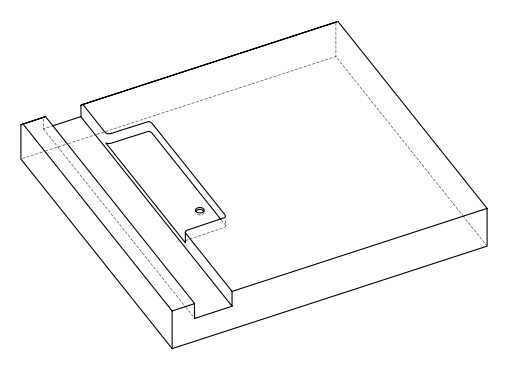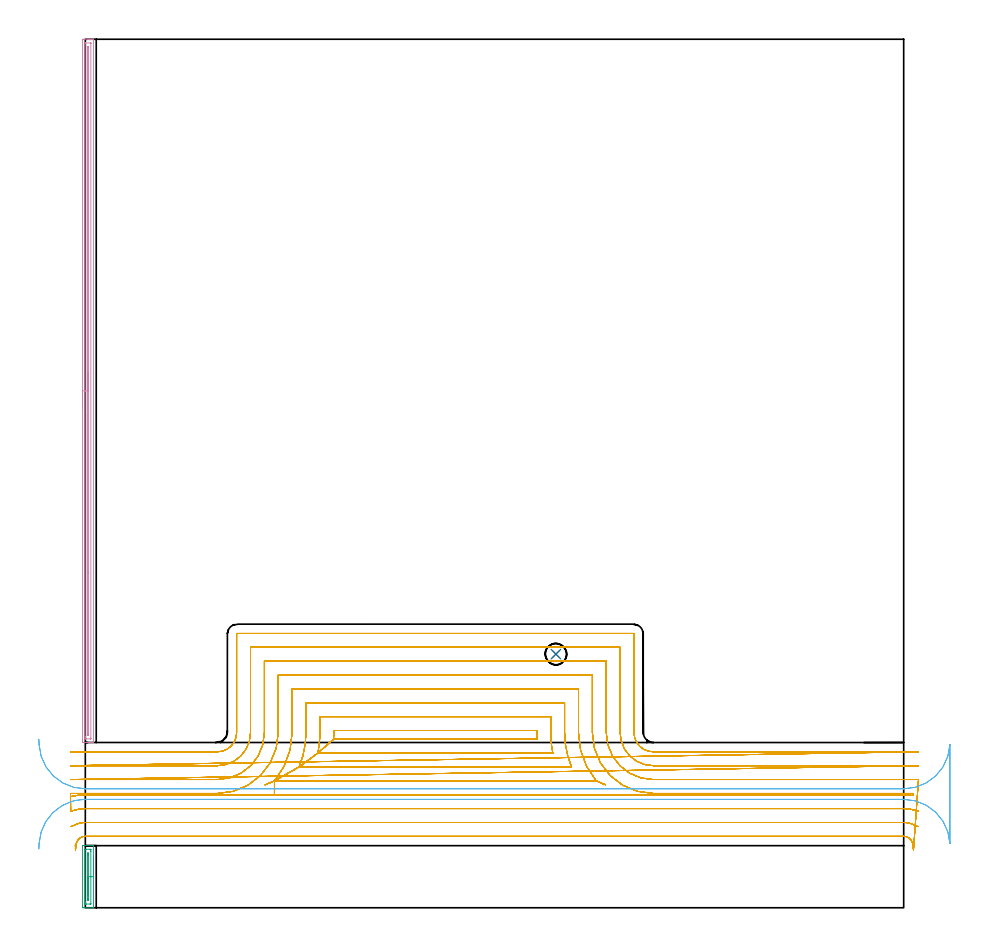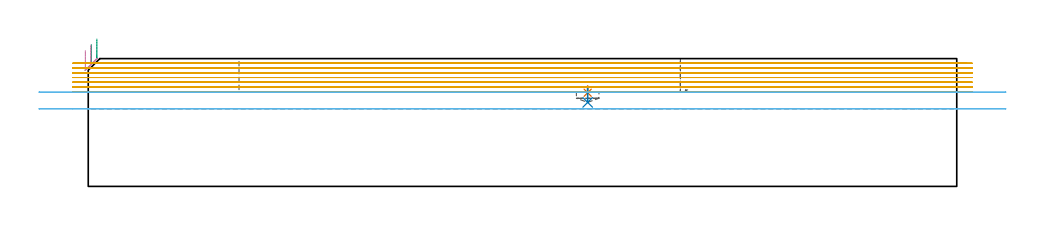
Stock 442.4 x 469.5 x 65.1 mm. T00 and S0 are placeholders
(PLAN: 6 operations, 4 tool changes, 107.8 min)
(1 SPOT_DRILL | STEP1POCKET | NXT0321_9005460120000 | 0.03 min | 1803 mm3)
(2 DRILL_BLIND_HOLE_INTO_CENTER | STEP1POCKET | NXT0301_086 | 0.03 min | 500 mm3)
(3 AREA_MILL | FG_CHAMFER_SURFACE | UGT0205_001 | 0.96 min | 652 mm3)
(4 AREA_MILL_1 | FG_CHAMFER_SURFACE_1 | UGT0205_001 | 9.27 min | 6683 mm3)
(5 MILL_OPEN_POCKET | POCKET_OPEN | NXT0201_013 | Follow Part, ap 2.5, ae 75% | 92.9 min | 657594 mm3)
(6 MILL_RECTANGULAR_SLOT | SLOT_RECTANGULAR | UGT0201_020 | Follow Part, ap 12.5, ae 75% | 4.63 min | 214492 mm3)
(TOOL NXT0321_9005460120000 | NC Spot Drill, 142deg, 12mm, Carbide, Uncoated | D12 PA142 FL30 Z2)
(TOOL NXT0301_086 | Carbide Drill 11.5mm [860.1-1150-035A1-MM 2214] | D11.5 PA140 FL55 Z2)
(TOOL UGT0205_001 | Chamfer Mill 20 x 3 x 45 deg. | D20 FL50 Z2)
(TOOL NXT0201_013 | ENDMILL 10mm | D10 FL30 Z4)
(TOOL UGT0201_020 | End mill 50 mm | D50 FL50 Z4)
(OP 1 SPOT_DRILL)
G17 G21 G94 G90
T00 M6
G54
G17 G0 G90 X254.4 Y137.1 S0 M3
G43 Z75.1 H0
G94 G81 G98 Z47.705 F250. R51.2
G80
M5
M2
(OP 2 DRILL_BLIND_HOLE_INTO_CENTER)
G17 G21 G94 G90
T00 M6
G54
G17 G0 G90 X254.4 Y137.1 S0 M3
G43 Z75.1 H1
G94 G81 G98 Z42.8 F250. R50.2
G80
M5
M2
(OP 3 AREA_MILL)
G17 G21 G94 G90
T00 M6
G54
G17 G0 G90 X4.4 Y26.8 S1061 M3
G43 Z75.1 H0
G94 G1 Y26.762 Z74.228 F250.
Y26.648 Z73.363
Y26.459 Z72.512
Y26.197 Z71.68
Y25.863 Z70.874
Y25.46 Z70.1
Y24.992 Z69.364
Y24.46 Z68.672
Y23.871 Z68.029
Y23.228 Z67.44
Y22.536 Z66.908
Y21.8 Z66.44
Y21.026 Z66.037
Y20.22 Z65.703
Y19.388 Z65.441
Y18.536 Z65.252
Y17.672 Z65.138
Y16.8 Z65.1
Y0.028
X4.395 Y0.01 Z65.093
X4.358 Y0. Z65.057
X-0.351 Z60.348
X-1.067 Z59.627
X-1.169 Y0.002 Z59.525
X-1.49 Y0.01 Z59.204
X-1.494 Y0.14 Z59.202
X-1.499 Y0.469 Z59.201
X-1.5 Y0.804 Z59.2
Y32.583
X-1.499 Y33.131 Z59.201
X-1.494 Y33.46 Z59.202
X-1.49 Y33.59 Z59.204
X-1.169 Y33.6 Z59.525
X-0.351 Z60.348
X4.069 Z64.767
X4.361 Y33.598 Z65.059
X4.395 Y33.59 Z65.093
X4.4 Y33.572 Z65.1
Y16.8
X2.986 Z63.686
X2.985 Y2.235 Z63.685
X2.983 Y2.067 Z63.683
X2.981 Y2.027 Z63.681
X2.98 Y2.014 Z63.68
X2.942 Y2.01 Z63.642
X2.787 Y2.005 Z63.487
X2.555 Y2. Z63.255
X0.577 Z61.277
X-0.066 Y2.003 Z60.634
X-0.074 Y2.01 Z60.626
X-0.079 Y2.015 Z60.621
X-0.082 Y2.235 Z60.618
X-0.085 Y2.905 Z60.615
X-0.086 Y3.118 Z60.614
X-0.085 Y31.365 Z60.615
X-0.084 Y31.533 Z60.617
X-0.082 Y31.573 Z60.618
X-0.08 Y31.586 Z60.62
X-0.042 Y31.59 Z60.658
X0.113 Y31.595 Z60.813
X0.345 Y31.6 Z61.045
X2.323 Z63.023
X2.966 Y31.597 Z63.666
X2.974 Y31.59 Z63.674
X2.979 Y31.585 Z63.679
X2.982 Y31.365 Z63.682
X2.985 Y30.695 Z63.685
X2.986 Y30.482 Z63.686
Y16.8
X1.572 Z62.272
X1.571 Y4.761 Z62.271
X1.564 Y4. Z62.264
X1.45 Z62.15
X1.335 Z62.035
X1.333 Y4.119 Z62.033
X1.329 Y4.883 Z62.029
X1.328 Y5.006 Z62.028
X1.329 Y28.839 Z62.029
X1.335 Y29.6 Z62.035
X1.45 Z62.15
X1.564 Z62.264
X1.567 Y29.481 Z62.267
X1.571 Y28.717 Z62.271
Y28.594
X1.572 Y16.8 Z62.272
Y15.928 Z62.31
Y15.064 Z62.423
Y14.212 Z62.612
Y13.38 Z62.875
Y12.574 Z63.208
Y11.8 Z63.611
Y11.064 Z64.08
Y10.372 Z64.611
Y9.729 Z65.2
Y9.14 Z65.844
Y8.608 Z66.536
Y8.14 Z67.272
Y7.737 Z68.045
Y7.403 Z68.851
Y7.141 Z69.683
Y6.952 Z70.535
Y6.838 Z71.4
Y6.8 Z72.272
G0 Z75.1
M5
M2
(OP 4 AREA_MILL_1)
G17 G21 G94 G90
T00 M6
G54
G17 G0 G90 X-1.5 Y269.4 S1061 M3
G43 Z75.1 H0
Z69.2
G94 G1 Y269.438 Z68.328 F250.
Y269.552 Z67.463
Y269.741 Z66.612
Y270.003 Z65.78
Y270.337 Z64.974
Y270.74 Z64.2
Y271.209 Z63.464
Y271.74 Z62.772
Y272.329 Z62.129
Y272.972 Z61.54
Y273.664 Z61.008
Y274.4 Z60.54
Y275.174 Z60.137
Y275.98 Z59.803
Y276.812 Z59.541
Y277.664 Z59.352
Y278.528 Z59.238
Y279.4 Z59.2
Y468.876
X-1.498 Y469.213
X-1.493 Y469.49 Z59.204
X-1.169 Y469.5 Z59.528
X1.45 Z62.144
X1.978 Z62.674
X2.323 Z63.019
X2.851 Z63.547
X3.196 Z63.89
X3.886 Z64.586
X4.138 Z64.837
X4.27 Y469.498 Z64.963
X4.397 Y469.49 Z65.088
X4.4 Y469.323 Z65.1
Y89.477
X4.397 Y89.31 Z65.088
X4.27 Y89.302 Z64.962
X4.138 Y89.3 Z64.837
X3.887 Z64.586
X3.196 Z63.89
X1.977 Z62.674
X1.45 Z62.144
X0.841 Z61.536
X-1.068 Z59.629
X-1.169 Y89.302 Z59.528
X-1.493 Y89.31 Z59.204
X-1.498 Y89.587 Z59.2
X-1.5 Y89.924
Y90.263
Y279.4
X-0.086 Z60.614
X-0.085 Y467.089 Z60.615
X-0.083 Y467.428 Z60.617
X-0.082 Y467.469 Z60.618
X-0.08 Y467.484 Z60.62
X-0.064 Y467.49 Z60.636
X0.042 Y467.495 Z60.742
X0.176 Y467.499 Z60.876
X2.795 Z63.495
X2.942 Y467.496 Z63.642
X2.972 Y467.492 Z63.672
X2.979 Y467.488 Z63.679
X2.982 Y467.478 Z63.682
X2.984 Y467.444 Z63.684
X2.986 Y467.304 Z63.686
Y467.089
X2.985 Y91.711 Z63.685
X2.983 Y91.372 Z63.683
X2.981 Y91.331 Z63.681
X2.98 Y91.316 Z63.68
X2.964 Y91.31 Z63.664
X2.858 Y91.305 Z63.558
X2.724 Y91.301 Z63.424
X0.577 Y91.3 Z61.277
X0.104 Y91.302 Z60.804
X-0.041 Y91.307 Z60.659
X-0.069 Y91.309 Z60.631
X-0.079 Y91.358 Z60.621
X-0.082 Y91.493 Z60.618
X-0.084 Y91.711 Z60.616
X-0.086 Y92.39 Z60.614
Y92.605
Y279.4
X1.328 Z62.028
X1.329 Y465.301 Z62.029
X1.33 Y465.424 Z62.03
X1.333 Y465.466 Z62.033
X1.335 Y465.49 Z62.035
X1.354 Y465.492 Z62.054
X1.45 Y465.495 Z62.15
X1.514 Y465.494 Z62.214
X1.56 Y465.49 Z62.26
X1.565 Y465.425 Z62.265
X1.569 Y465.301 Z62.269
X1.571 Y465.178 Z62.271
X1.572 Y181.115 Z62.272
X1.571 Y93.499 Z62.271
X1.57 Y93.376 Z62.27
X1.567 Y93.334 Z62.267
X1.565 Y93.31 Z62.265
X1.546 Y93.308 Z62.246
X1.45 Y93.305 Z62.15
X1.386 Y93.306 Z62.086
X1.34 Y93.31 Z62.04
X1.335 Y93.375 Z62.035
X1.331 Y93.499 Z62.031
X1.329 Y93.622 Z62.029
X1.328 Y279.4 Z62.028
Y280.272 Z62.066
Y281.137 Z62.18
Y281.988 Z62.369
Y282.82 Z62.631
Y283.626 Z62.965
Y284.4 Z63.368
Y285.136 Z63.837
Y285.828 Z64.368
Y286.471 Z64.957
Y287.06 Z65.601
Y287.592 Z66.293
Y288.06 Z67.028
Y288.463 Z67.802
Y288.797 Z68.608
Y289.059 Z69.44
Y289.248 Z70.292
Y289.362 Z71.157
Y289.4 Z72.028
G0 Z75.1
M5
M2
(OP 5 MILL_OPEN_POCKET)
G17 G21 G94 G90
T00 M6
G54
G17 G0 G90 X-7.95 Y60.096 S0 M3
G43 Z75.1 H0
Z62.686
G94 G1 X-5. Y60.642 F250.
G2 X0. Y61.1 R27.5 F500.
G1 X102.237
Y68.6
X115.541 Y76.1
X125.677 Y83.6
X134.197 Y91.1
X244.203
G2 X244.1 Y94.694 R62.9
G1 Y95.8
X134.3
Y94.7
G2 X134.197 Y91.1 R62.9
G1 X125.677 Y83.6
X252.723
G2 X251.6 Y94.695 R55.4
G1 Y103.3
X126.8
Y94.7
G2 X125.677 Y83.6 R55.4
G1 X115.541 Y76.1
X262.859
G2 X259.1 Y94.696 R47.9
G1 Y110.8
X119.3
Y94.7
G2 X115.541 Y76.1 R47.9
G1 X102.237 Y68.6
X276.163
X281.203 Y66.449
X276.163 Y68.6
G2 X266.6 Y94.696 R40.4
G1 Y118.3
X111.8
Y94.7
G2 X102.237 Y68.6 R40.4
G1 X97.197 Y66.449
X102.237 Y68.6
Y61.1
X442.4
G2 X447.4 Y60.642 R27.5
G1 Y61.8
X307.
G2 X274.1 Y94.697 R32.9
G1 Y125.8
X104.3
Y94.7
G2 X71.4 Y61.8 R32.9
G1 X-5.
X-8. F250.
X-7.905 Y52.215
X-5. Y52.965
G2 X0. Y53.6 R20. F500.
G1 X442.4
G2 X447.4 Y52.965 R20.
G1 X450.305 Y52.215 F250.
G0 Z75.1
X-7.75 Y43.856
Z62.686
G1 X-5. Y45.056
G2 X0. Y46.1 R12.5 F500.
G1 X442.4
G2 X447.4 Y45.056 R12.5
G1 X450.15 Y43.856 F250.
G0 Z75.1
X-5.826 Y33.367
Z62.686
G1 X-4.387 Y35.999
G2 X0. Y38.6 R5. F500.
G1 X442.4
G2 X447.37 Y34.147 R5.
G1 X447.698 Y31.165 F250.
X450.4 Y69.3
X447.4
X307. F500.
G2 X281.6 Y94.698 R25.4
G1 Y133.3
X96.8
Y94.7
G2 X71.4 Y69.3 R25.4
G1 X-5.
X-8. F250.
X450.4 Y76.8 F500.
X447.4 F250.
X307. F500.
G2 X289.1 Y94.7 R17.9
G1 Y140.8
X89.3
Y94.7
G2 X71.4 Y76.8 R17.9
G1 X-5.
X-8. F250.
X450.4 Y84.3 F500.
X447.4 F250.
X307. F500.
G2 X296.6 Y94.7 R10.4
G1 Y147.9
G3 X296.2 Y148.3 R0.4
G1 X82.2
G3 X81.8 Y147.9 R0.4
G1 Y94.7
G2 X71.4 Y84.3 R10.4
G1 X-5.
X-8. F250.
G0 X-7.95 Y60.096 Z60.271
G1 X-5. Y60.642
G2 X0. Y61.1 R27.5 F500.
G1 X102.237
Y68.6
X115.541 Y76.1
X125.677 Y83.6
X134.197 Y91.1
X244.203
G2 X244.1 Y94.7 R62.9
G1 Y95.8
X134.3
Y94.7
G2 X134.197 Y91.1 R62.9
G1 X125.677 Y83.6
X252.723
G2 X251.6 Y94.7 R55.4
G1 Y103.3
X126.8
Y94.7
G2 X125.677 Y83.6 R55.4
G1 X115.541 Y76.1
X262.859
G2 X259.1 Y94.7 R47.9
G1 Y110.8
X119.3
Y94.7
G2 X115.541 Y76.1 R47.9
G1 X102.237 Y68.6
X276.163
X281.203 Y66.449
X276.163 Y68.6
G2 X266.6 Y94.7 R40.4
G1 Y118.3
X111.8
Y94.7
G2 X102.237 Y68.6 R40.4
G1 X97.197 Y66.449
X102.237 Y68.6
Y61.1
X442.4
G2 X447.4 Y60.642 R27.5
G1 Y61.8
X307.
G2 X274.1 Y94.7 R32.9
G1 Y125.8
X104.3
Y94.7
G2 X71.4 Y61.8 R32.9
G1 X-5.
X-8. F250.
X-7.905 Y52.215
X-5. Y52.965
G2 X0. Y53.6 R20. F500.
G1 X442.4
G2 X447.4 Y52.965 R20.
G1 X450.305 Y52.215 F250.
G0 Z75.1
X-7.75 Y43.856
Z60.271
G1 X-5. Y45.056
G2 X0. Y46.1 R12.5 F500.
G1 X442.4
G2 X447.4 Y45.056 R12.5
G1 X450.15 Y43.856 F250.
G0 Z75.1
X-5.551 Y31.813
Z60.271
G1 X-4.869 Y34.735
G2 X0. Y38.6 R5. F500.
G1 X442.4
G2 X447.37 Y34.147 R5.
G1 X447.698 Y31.165 F250.
X450.4 Y69.3
X447.4
X307. F500.
G2 X281.6 Y94.7 R25.4
G1 Y133.3
X96.8
Y94.7
G2 X71.4 Y69.3 R25.4
G1 X-5.
X-8. F250.
X450.4 Y76.8 F500.
X447.4 F250.
X307. F500.
G2 X289.1 Y94.7 R17.9
G1 Y140.8
X89.3
Y94.7
G2 X71.4 Y76.8 R17.9
G1 X-5.
X-8. F250.
X450.4 Y84.3 F500.
X447.4 F250.
X307. F500.
G2 X296.6 Y94.7 R10.4
G1 Y147.9
G3 X296.2 Y148.3 R0.4
G1 X82.2
G3 X81.8 Y147.9 R0.4
G1 Y94.7
G2 X71.4 Y84.3 R10.4
G1 X-5.
X-8. F250.
G0 X-7.95 Y60.096 Z57.857
G1 X-5. Y60.642
G2 X0. Y61.1 R27.5 F500.
G1 X102.237
Y68.6
X115.541 Y76.1
X125.677 Y83.6
X134.197 Y91.1
X244.203
G2 X244.1 Y94.7 R62.9
G1 Y95.8
X134.3
Y94.7
G2 X134.197 Y91.1 R62.9
G1 X125.677 Y83.6
X252.723
G2 X251.6 Y94.7 R55.4
G1 Y103.3
X126.8
Y94.7
G2 X125.677 Y83.6 R55.4
G1 X115.541 Y76.1
X262.859
G2 X259.1 Y94.7 R47.9
G1 Y110.8
X119.3
Y94.7
G2 X115.541 Y76.1 R47.9
G1 X102.237 Y68.6
X276.163
X281.203 Y66.449
X276.163 Y68.6
G2 X266.6 Y94.7 R40.4
G1 Y118.3
X111.8
Y94.7
G2 X102.237 Y68.6 R40.4
G1 X97.197 Y66.449
X102.237 Y68.6
Y61.1
X442.4
G2 X447.4 Y60.642 R27.5
G1 Y61.8
X307.
G2 X274.1 Y94.7 R32.9
G1 Y125.8
X104.3
Y94.7
G2 X71.4 Y61.8 R32.9
G1 X-5.
X-8. F250.
X-7.905 Y52.215
X-5. Y52.965
G2 X0. Y53.6 R20. F500.
G1 X442.4
G2 X447.4 Y52.965 R20.
G1 X450.305 Y52.215 F250.
G0 Z75.1
X-7.75 Y43.856
Z57.857
G1 X-5. Y45.056
G2 X0. Y46.1 R12.5 F500.
G1 X442.4
G2 X447.4 Y45.056 R12.5
G1 X450.15 Y43.856 F250.
G0 Z75.1
X-5.298 Y31.165
Z57.857
G1 X-4.97 Y34.147
G2 X0. Y38.6 R5. F500.
G1 X442.4
G2 X447.37 Y34.147 R5.
G1 X447.698 Y31.165 F250.
X450.4 Y69.3
X447.4
X307. F500.
G2 X281.6 Y94.7 R25.4
G1 Y133.3
X96.8
Y94.7
G2 X71.4 Y69.3 R25.4
G1 X-5.
X-8. F250.
X450.4 Y76.8 F500.
X447.4 F250.
X307. F500.
G2 X289.1 Y94.7 R17.9
G1 Y140.8
X89.3
Y94.7
G2 X71.4 Y76.8 R17.9
G1 X-5.
X-8. F250.
X450.4 Y84.3 F500.
X447.4 F250.
X307. F500.
G2 X296.6 Y94.7 R10.4
G1 Y147.9
G3 X296.2 Y148.3 R0.4
G1 X82.2
G3 X81.8 Y147.9 R0.4
G1 Y94.7
G2 X71.4 Y84.3 R10.4
G1 X-5.
X-8. F250.
G0 X-7.95 Y60.096 Z55.443
G1 X-5. Y60.642
G2 X0. Y61.1 R27.5 F500.
G1 X102.237
Y68.6
X115.541 Y76.1
X125.677 Y83.6
X134.197 Y91.1
X244.203
G2 X244.1 Y94.7 R62.9
G1 Y95.8
X134.3
Y94.7
G2 X134.197 Y91.1 R62.9
G1 X125.677 Y83.6
X252.723
G2 X251.6 Y94.7 R55.4
G1 Y103.3
X126.8
Y94.7
G2 X125.677 Y83.6 R55.4
G1 X115.541 Y76.1
X262.859
G2 X259.1 Y94.7 R47.9
G1 Y110.8
X119.3
Y94.7
G2 X115.541 Y76.1 R47.9
G1 X102.237 Y68.6
X276.163
X281.203 Y66.449
X276.163 Y68.6
G2 X266.6 Y94.7 R40.4
G1 Y118.3
X111.8
Y94.7
G2 X102.237 Y68.6 R40.4
G1 X97.197 Y66.449
X102.237 Y68.6
Y61.1
X442.4
G2 X447.4 Y60.642 R27.5
G1 Y61.8
X307.
G2 X274.1 Y94.7 R32.9
G1 Y125.8
X104.3
Y94.7
G2 X71.4 Y61.8 R32.9
G1 X-5.
X-8. F250.
X-7.905 Y52.215
X-5. Y52.965
G2 X0. Y53.6 R20. F500.
G1 X442.4
G2 X447.4 Y52.965 R20.
G1 X450.305 Y52.215 F250.
G0 Z75.1
X-7.75 Y43.856
Z55.443
G1 X-5. Y45.056
G2 X0. Y46.1 R12.5 F500.
G1 X442.4
G2 X447.4 Y45.056 R12.5
G1 X450.15 Y43.856 F250.
G0 Z75.1
X-5.298 Y31.165
Z55.443
G1 X-4.97 Y34.147
G2 X0. Y38.6 R5. F500.
G1 X442.4
G2 X447.37 Y34.147 R5.
G1 X447.698 Y31.165 F250.
X450.4 Y69.3
X447.4
X307. F500.
G2 X281.6 Y94.7 R25.4
G1 Y133.3
X96.8
Y94.7
G2 X71.4 Y69.3 R25.4
G1 X-5.
X-8. F250.
X450.4 Y76.8 F500.
X447.4 F250.
X307. F500.
G2 X289.1 Y94.7 R17.9
G1 Y140.8
X89.3
Y94.7
G2 X71.4 Y76.8 R17.9
G1 X-5.
X-8. F250.
X450.4 Y84.3 F500.
X447.4 F250.
X307. F500.
G2 X296.6 Y94.7 R10.4
G1 Y147.9
G3 X296.2 Y148.3 R0.4
G1 X82.2
G3 X81.8 Y147.9 R0.4
G1 Y94.7
G2 X71.4 Y84.3 R10.4
G1 X-5.
X-8. F250.
G0 X-7.95 Y60.096 Z53.029
G1 X-5. Y60.642
G2 X0. Y61.1 R27.5 F500.
G1 X102.237
Y68.6
X115.541 Y76.1
X125.677 Y83.6
X134.197 Y91.1
X244.203
G2 X244.1 Y94.7 R62.9
G1 Y95.8
X134.3
Y94.7
G2 X134.197 Y91.1 R62.9
G1 X125.677 Y83.6
X252.723
G2 X251.6 Y94.7 R55.4
G1 Y103.3
X126.8
Y94.7
G2 X125.677 Y83.6 R55.4
G1 X115.541 Y76.1
X262.859
G2 X259.1 Y94.7 R47.9
G1 Y110.8
X119.3
Y94.7
G2 X115.541 Y76.1 R47.9
G1 X102.237 Y68.6
X276.163
X281.203 Y66.449
X276.163 Y68.6
G2 X266.6 Y94.7 R40.4
G1 Y118.3
X111.8
Y94.7
G2 X102.237 Y68.6 R40.4
G1 X97.197 Y66.449
X102.237 Y68.6
Y61.1
X442.4
G2 X447.4 Y60.642 R27.5
G1 Y61.8
X307.
G2 X274.1 Y94.7 R32.9
G1 Y125.8
X104.3
Y94.7
G2 X71.4 Y61.8 R32.9
G1 X-5.
X-8. F250.
X-7.905 Y52.215
X-5. Y52.965
G2 X0. Y53.6 R20. F500.
G1 X442.4
G2 X447.4 Y52.965 R20.
G1 X450.305 Y52.215 F250.
G0 Z75.1
X-7.75 Y43.856
Z53.029
G1 X-5. Y45.056
G2 X0. Y46.1 R12.5 F500.
G1 X442.4
G2 X447.4 Y45.056 R12.5
G1 X450.15 Y43.856 F250.
G0 Z75.1
X-5.298 Y31.165
Z53.029
G1 X-4.97 Y34.147
G2 X0. Y38.6 R5. F500.
G1 X442.4
G2 X447.37 Y34.147 R5.
G1 X447.698 Y31.165 F250.
X450.4 Y69.3
X447.4
X307. F500.
G2 X281.6 Y94.7 R25.4
G1 Y133.3
X96.8
Y94.7
G2 X71.4 Y69.3 R25.4
G1 X-5.
X-8. F250.
X450.4 Y76.8 F500.
X447.4 F250.
X307. F500.
G2 X289.1 Y94.7 R17.9
G1 Y140.8
X89.3
Y94.7
G2 X71.4 Y76.8 R17.9
G1 X-5.
X-8. F250.
X450.4 Y84.3 F500.
X447.4 F250.
X307. F500.
G2 X296.6 Y94.7 R10.4
G1 Y147.9
G3 X296.2 Y148.3 R0.4
G1 X82.2
G3 X81.8 Y147.9 R0.4
G1 Y94.7
G2 X71.4 Y84.3 R10.4
G1 X-5.
X-8. F250.
G0 X-7.95 Y60.096 Z50.614
G1 X-5. Y60.642
G2 X0. Y61.1 R27.5 F500.
G1 X102.237
Y68.6
X115.541 Y76.1
X125.677 Y83.6
X134.197 Y91.1
X244.203
G2 X244.1 Y94.7 R62.9
G1 Y95.8
X134.3
Y94.7
G2 X134.197 Y91.1 R62.9
G1 X125.677 Y83.6
X252.723
G2 X251.6 Y94.7 R55.4
G1 Y103.3
X126.8
Y94.7
G2 X125.677 Y83.6 R55.4
G1 X115.541 Y76.1
X262.859
G2 X259.1 Y94.7 R47.9
G1 Y110.8
X119.3
Y94.7
G2 X115.541 Y76.1 R47.9
G1 X102.237 Y68.6
X276.163
X281.203 Y66.449
X276.163 Y68.6
G2 X266.6 Y94.7 R40.4
G1 Y118.3
X111.8
Y94.7
G2 X102.237 Y68.6 R40.4
G1 X97.197 Y66.449
X102.237 Y68.6
Y61.1
X442.4
G2 X447.4 Y60.642 R27.5
G1 Y61.8
X307.
G2 X274.1 Y94.7 R32.9
G1 Y125.8
X104.3
Y94.7
G2 X71.4 Y61.8 R32.9
G1 X-5.
X-8. F250.
X-7.905 Y52.215
X-5. Y52.965
G2 X0. Y53.6 R20. F500.
G1 X442.4
G2 X447.4 Y52.965 R20.
G1 X450.305 Y52.215 F250.
G0 Z75.1
X-7.75 Y43.856
Z50.614
G1 X-5. Y45.056
G2 X0. Y46.1 R12.5 F500.
G1 X442.4
G2 X447.4 Y45.056 R12.5
G1 X450.15 Y43.856 F250.
G0 Z75.1
X-5.298 Y31.165
Z50.614
G1 X-4.97 Y34.147
G2 X0. Y38.6 R5. F500.
G1 X442.4
G2 X447.37 Y34.147 R5.
G1 X447.698 Y31.165 F250.
X450.4 Y69.3
X447.4
X307. F500.
G2 X281.6 Y94.7 R25.4
G1 Y133.3
X96.8
Y94.7
G2 X71.4 Y69.3 R25.4
G1 X-5.
X-8. F250.
X450.4 Y76.8 F500.
X447.4 F250.
X307. F500.
G2 X289.1 Y94.7 R17.9
G1 Y140.8
X89.3
Y94.7
G2 X71.4 Y76.8 R17.9
G1 X-5.
X-8. F250.
X450.4 Y84.3 F500.
X447.4 F250.
X307. F500.
G2 X296.6 Y94.7 R10.4
G1 Y147.9
G3 X296.2 Y148.3 R0.4
G1 X82.2
G3 X81.8 Y147.9 R0.4
G1 Y94.7
G2 X71.4 Y84.3 R10.4
G1 X-5.
X-8. F250.
G0 X-7.95 Y60.096 Z48.2
G1 X-5. Y60.642
G2 X0. Y61.1 R27.5 F500.
G1 X102.237
Y68.6
X115.541 Y76.1
X125.677 Y83.6
X134.197 Y91.1
X244.203
G2 X244.1 Y94.7 R62.9
G1 Y95.8
X134.3
Y94.7
G2 X134.197 Y91.1 R62.9
G1 X125.677 Y83.6
X252.723
G2 X251.6 Y94.7 R55.4
G1 Y103.3
X126.8
Y94.7
G2 X125.677 Y83.6 R55.4
G1 X115.541 Y76.1
X262.859
G2 X259.1 Y94.7 R47.9
G1 Y110.8
X119.3
Y94.7
G2 X115.541 Y76.1 R47.9
G1 X102.237 Y68.6
X276.163
X281.203 Y66.449
X276.163 Y68.6
G2 X266.6 Y94.7 R40.4
G1 Y118.3
X111.8
Y94.7
G2 X102.237 Y68.6 R40.4
G1 X97.197 Y66.449
X102.237 Y68.6
Y61.1
X442.4
G2 X447.4 Y60.642 R27.5
G1 Y61.8
X307.
G2 X274.1 Y94.7 R32.9
G1 Y125.8
X104.3
Y94.7
G2 X71.4 Y61.8 R32.9
G1 X-5.
X-8. F250.
X-7.905 Y52.215
X-5. Y52.965
G2 X0. Y53.6 R20. F500.
G1 X442.4
G2 X447.4 Y52.965 R20.
G1 X450.305 Y52.215 F250.
G0 Z75.1
X-7.75 Y43.856
Z48.2
G1 X-5. Y45.056
G2 X0. Y46.1 R12.5 F500.
G1 X442.4
G2 X447.4 Y45.056 R12.5
G1 X450.15 Y43.856 F250.
G0 Z75.1
X-5.298 Y31.165
Z48.2
G1 X-4.97 Y34.147
G2 X0. Y38.6 R5. F500.
G1 X442.4
G2 X447.37 Y34.147 R5.
G1 X447.698 Y31.165 F250.
X450.4 Y69.3
X447.4
X307. F500.
G2 X281.6 Y94.7 R25.4
G1 Y133.3
X96.8
Y94.7
G2 X71.4 Y69.3 R25.4
G1 X-5.
X-8. F250.
X450.4 Y76.8 F500.
X447.4 F250.
X307. F500.
G2 X289.1 Y94.7 R17.9
G1 Y140.8
X89.3
Y94.7
G2 X71.4 Y76.8 R17.9
G1 X-5.
X-8. F250.
X450.4 Y84.3 F500.
X447.4 F250.
X307. F500.
G2 X296.6 Y94.7 R10.4
G1 Y147.9
G3 X296.2 Y148.3 R0.4
G1 X82.2
G3 X81.8 Y147.9 R0.4
G1 Y94.7
G2 X71.4 Y84.3 R10.4
G1 X-5.
X-8. F250.
G0 Z75.1
M5
M2
(OP 6 MILL_RECTANGULAR_SLOT)
G17 G21 G94 G90
T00 M6
G54
G17 G0 G90 X-25.117 Y31.828 S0 M3
G43 Z75.1 H0
Z48.033
G94 G1 X-24.97 Y34.824 F250.
G2 X0. Y58.6 R25. F500.
G1 X442.4
G2 X467.37 Y34.824 R25.
G1 X467.4
Y88.076
X467.37
G2 X442.4 Y64.3 R25.
G1 X0.
G2 X-24.97 Y88.076 R25.
G1 X-25.117 Y91.072 F250.
G0 Y31.828 Z39.5
G1 X-24.97 Y34.824
G2 X-7.907 Y57.317 R25. F500.
X0. Y58.6 R25. F403.
G1 X411.955
X421.955 F469.
X442.4 F500.
G2 X467.37 Y34.824 R25.
G1 X467.4
Y88.076
X467.37
G2 X442.4 Y64.3 R25.
G1 X0.
G2 X-24.97 Y88.076 R25.
G1 X-25.117 Y91.072 F250.
G0 Z75.1
M5
M2
